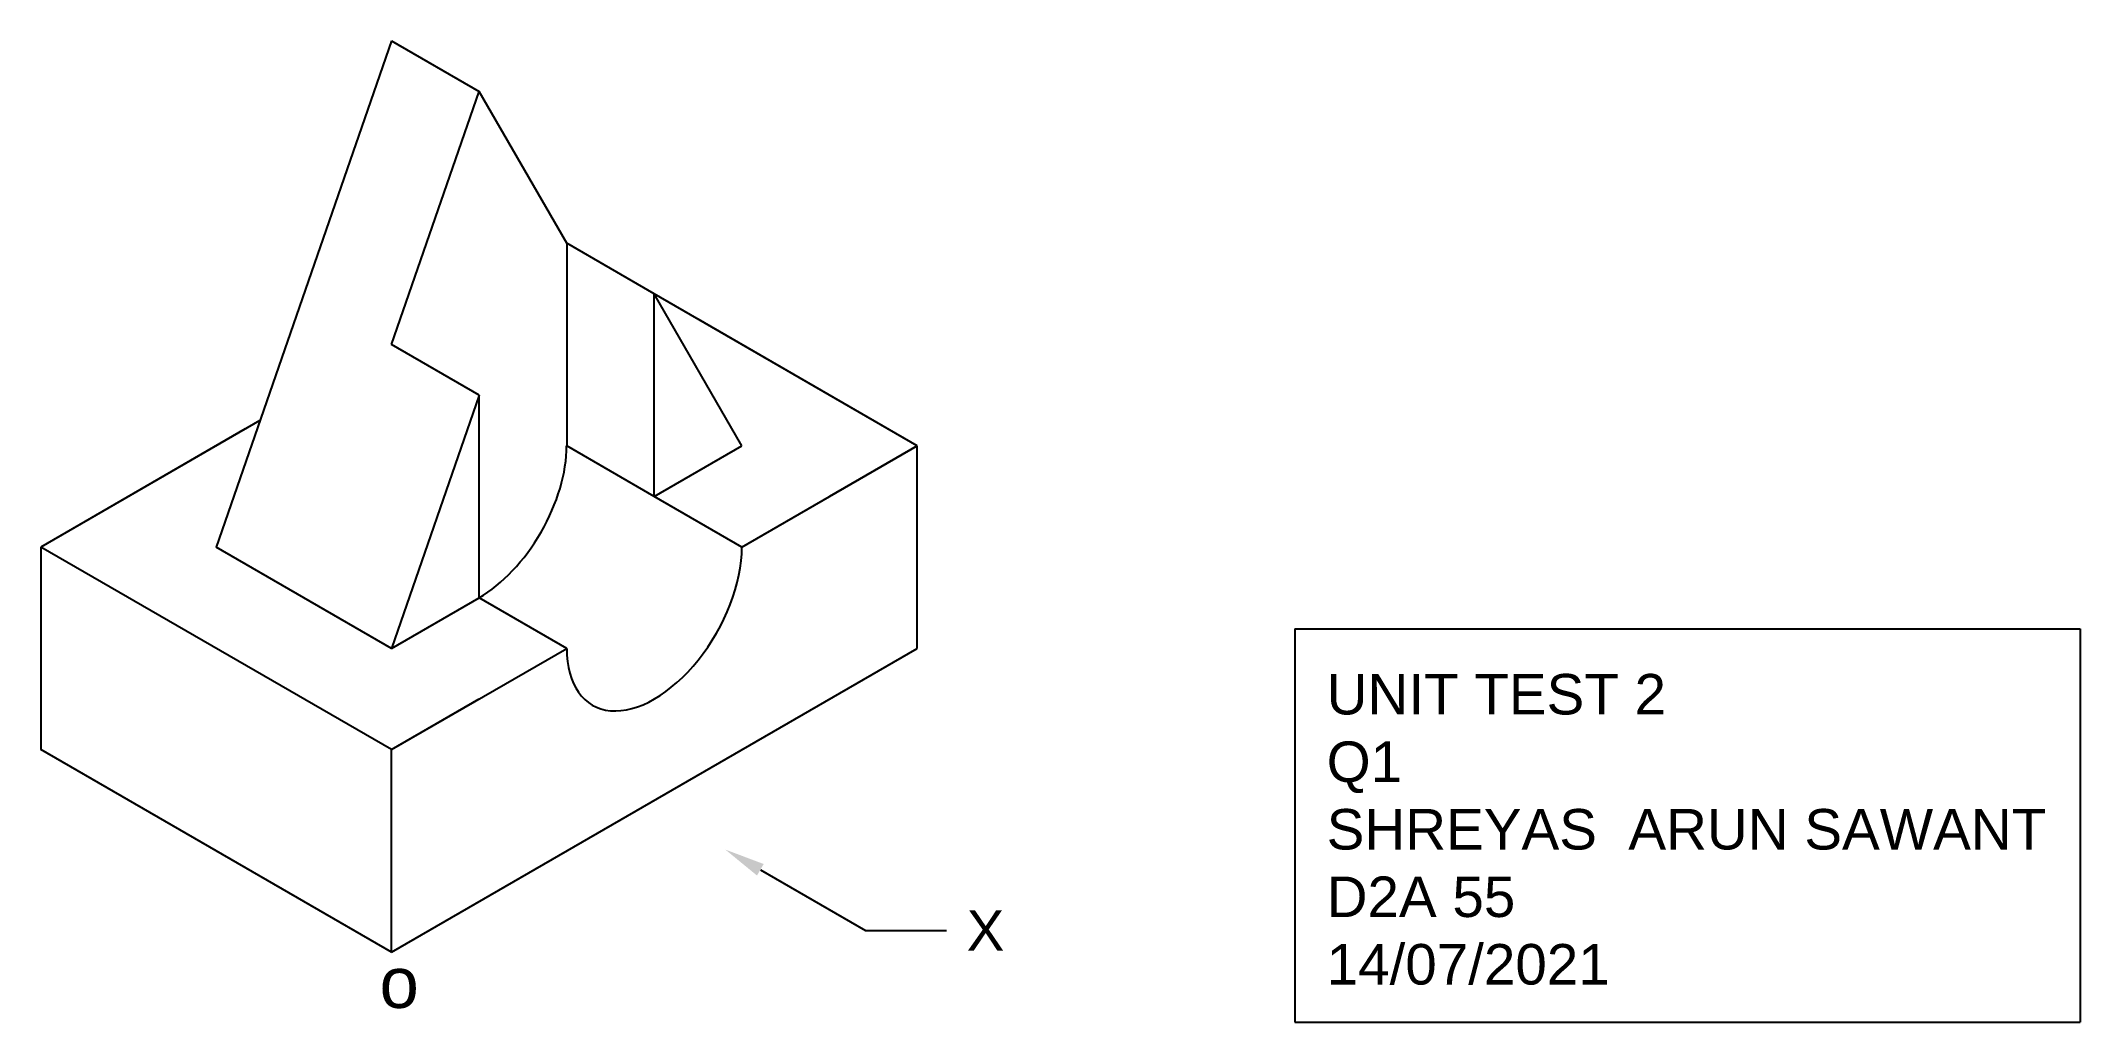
# Model space of a CAD drawing. Header units: millimetres. Extents: x 4158 to 4359, y 1113 to 1210.
import ezdxf
from ezdxf import colors
from ezdxf.entities.mleader import LeaderData, LeaderLine
from ezdxf.math import Vec2, Vec3

# ---------------------------------------------------------------- set-up
doc = ezdxf.new("R2010")
doc.units = ezdxf.units.MM
doc.styles.get("Standard").update_dxf_attribs({"font": 'arial.ttf'})

msp = doc.modelspace()

# ---------------------------------------------------------------- linework, layer by layer
for p, q in [((4192.39, 1210.18), (4175.07, 1160.18)), ((4192.39, 1210.18), (4201.05, 1205.18)), ((4192.39, 1180.18), (4201.05, 1205.18)), ((4209.71, 1190.18), (4201.05, 1205.18)), ((4218.37, 1185.18), (4209.71, 1190.18)), ((4209.71, 1190.18), (4209.71, 1170.18)), ((4227.03, 1170.18), (4218.37, 1185.18)), ((4218.37, 1165.18), (4218.37, 1185.18)), ((4244.35, 1170.18), (4218.37, 1185.18)), ((4244.35, 1170.18), (4222.7, 1182.68)), ((4201.05, 1175.18), (4192.39, 1180.18)), ((4201.05, 1175.18), (4192.39, 1150.18)), ((4201.05, 1155.18), (4201.05, 1175.18)), ((4244.35, 1170.18), (4235.69, 1175.18)), ((4179.4, 1172.68), (4157.75, 1160.18)), ((4177.96, 1171.85), (4157.75, 1160.18)), ((4218.37, 1165.18), (4209.71, 1170.18)), ((4218.37, 1165.18), (4227.03, 1170.18)), ((4227.03, 1160.18), (4244.35, 1170.18)), ((4244.35, 1170.18), (4235.69, 1165.18)), ((4244.35, 1150.18), (4244.35, 1170.18)), ((4227.03, 1160.18), (4218.37, 1165.18)), ((4192.39, 1140.18), (4157.75, 1160.18)), ((4157.75, 1160.18), (4157.75, 1140.18)), ((4192.39, 1150.18), (4175.07, 1160.18)), ((4192.39, 1150.18), (4183.73, 1155.18)), ((4192.39, 1150.18), (4201.05, 1155.18)), ((4192.39, 1150.18), (4201.05, 1155.18)), ((4209.71, 1150.18), (4201.05, 1155.18)), ((4281.66, 1152.11), (4359.25, 1152.11)), ((4281.66, 1152.11), (4281.66, 1113.26)), ((4359.25, 1152.11), (4359.25, 1113.26)), ((4192.39, 1120.18), (4244.35, 1150.18)), ((4192.39, 1140.18), (4209.71, 1150.18)), ((4192.39, 1140.18), (4209.71, 1150.18)), ((4192.39, 1140.18), (4201.05, 1145.18)), ((4192.39, 1120.18), (4157.75, 1140.18)), ((4192.39, 1120.18), (4192.39, 1140.18)), ((4192.39, 1120.18), (4192.39, 1140.18)), ((4281.66, 1113.26), (4359.25, 1113.26))]:
    msp.add_line(p, q)
for centre, start_param in [((4201.05, 1165.18), 7.068583), ((4218.37, 1155.18), 5.497787)]:
    msp.add_ellipse(centre, major_axis=(-6.12, -10.61), ratio=0.57735, start_param=start_param, end_param=8.63938)

# ---------------------------------------------------------------- texts
at = {"attachment_point": 1}
for s, width, insert, char_height in [('UNIT TEST 2\\PQ1\\PSHREYAS  ARUN SAWANT\\PD2A 55\\P14/07/2021', 988.0545, (4284.8, 1147.65), 4), ('o', 12.3566, (4191.22, 1119.67), 5)]:
    msp.add_mtext_dynamic_manual_height_columns(s, width=width, gutter_width=12.5, heights=[0], dxfattribs=dict(at, insert=insert, char_height=char_height))

# ---------------------------------------------------------------- leaders
ml = msp.add_multileader_mtext('Standard')
ml.set_content('X', color=256)
ml.set_leader_properties()
ml.build(insert=Vec2(0, 0))
ctx = ml.context
ctx.base_point, ctx.plane_origin = Vec3(4247.23, 1122.32), Vec3(4225.38, 1130.31)
notes = []
notes.append((ctx, [(0, (1, 1, 0), (4239.23, 1122.32), (1, 0), 8, [(0, [(4225.38, 1130.31)], 0, [])])]))
ctx.mtext.insert, ctx.mtext.flow_direction = Vec3(4249.23, 1124.32), 5
for ctx, leaders in notes:
    for number, flags, end, landing, length, lines in leaders:
        leader = LeaderData()
        leader.index, (leader.has_last_leader_line, leader.has_dogleg_vector, leader.attachment_direction) = number, flags
        leader.last_leader_point, leader.dogleg_vector, leader.dogleg_length = Vec3(end), Vec3(landing), length
        for number, points, colour, breaks in lines:
            line = LeaderLine()
            line.index, line.vertices, line.color, line.breaks = number, Vec3.list(points), colors.encode_raw_color(colour), breaks
            leader.lines.append(line)
        ctx.leaders.append(leader)

doc.saveas('drawing.dxf')
